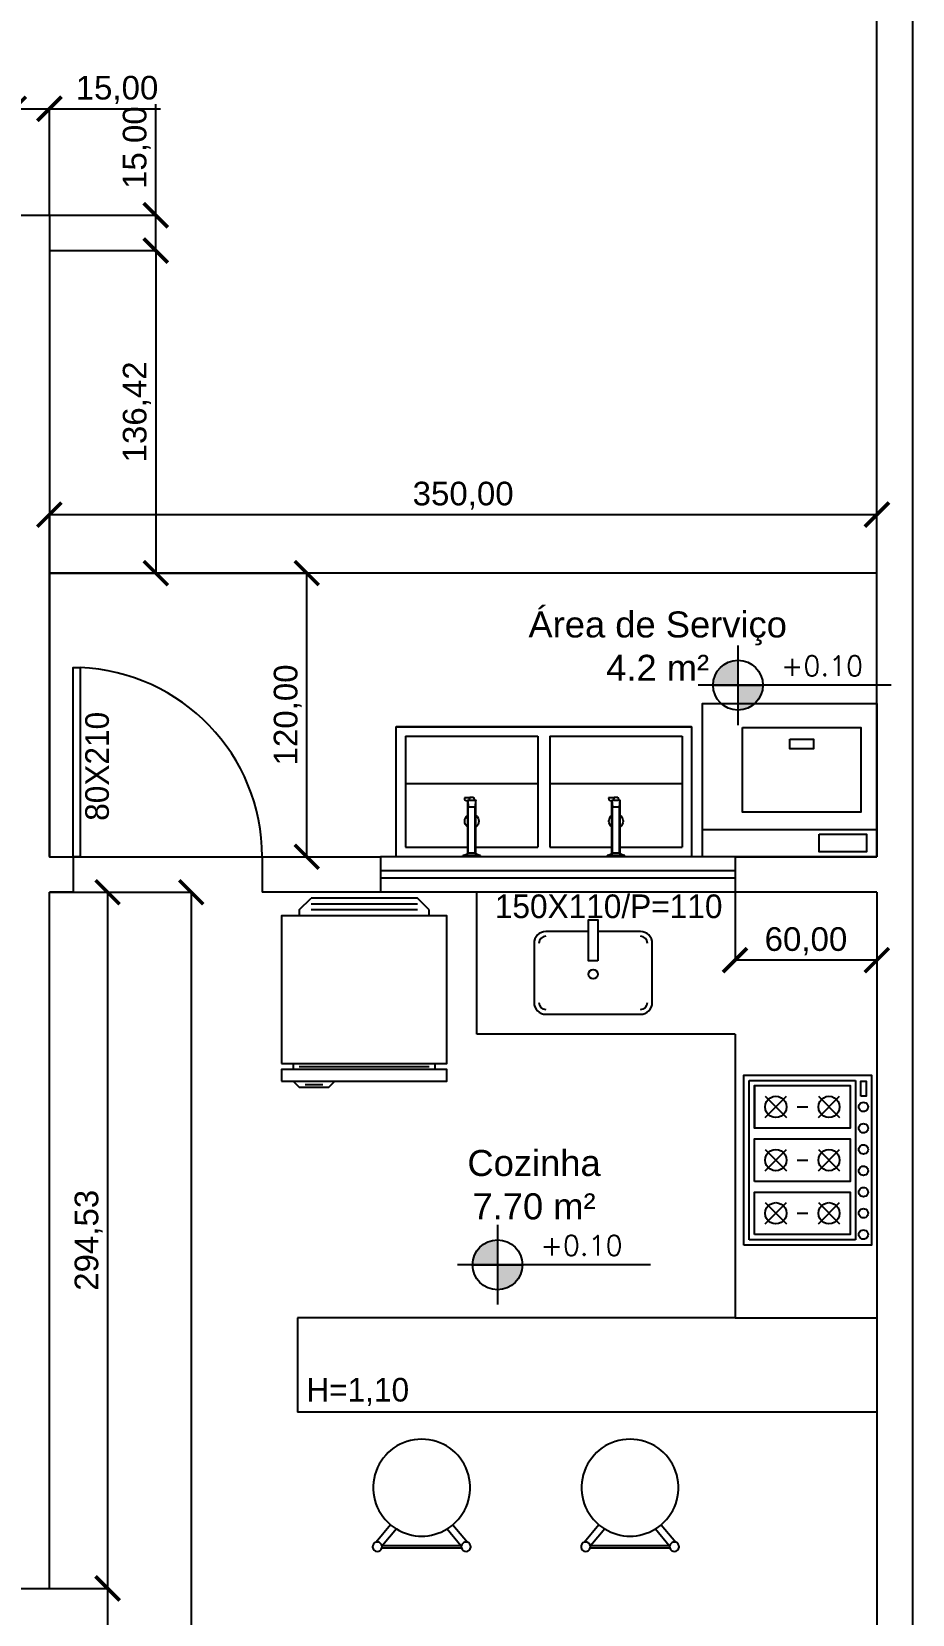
# Model space of a CAD drawing. Header units: metres. Extents: x 13415 to 21618, y 7657 to 10396.
# Drawn here: x 15992 to 16364, y 9105 to 9774 of the extents above; entities that cross this region are included whole.
import ezdxf
from ezdxf.enums import TextEntityAlignment as Align

# ---------------------------------------------------------------- set-up
doc = ezdxf.new("R2010")
doc.units = ezdxf.units.M
doc.header["$LTSCALE"] = 0.2
for name, color, linetype in [('01', 1, 'Continuous'), ('02', 2, 'Continuous'), ('03', 3, 'Continuous'), ('04', 4, 'Continuous'), ('05', 5, 'Continuous'), ('06', 6, 'Continuous'), ('ARQ-SÍMBOLOS', 2, 'Continuous'), ('ARQ-TEXTO2', 2, 'Continuous'), ('Block2', 2, 'Continuous')]:
    doc.layers.add(name, color=color, linetype=linetype)
doc.styles.add('ROMANS', font='romans.shx')
doc.styles.get("Standard").update_dxf_attribs({"font": 'arial.ttf'})
doc.dimstyles.new('Cotas Externas', dxfattribs={"dimtxt": 10, "dimasz": 10.2, "dimexe": 0.125, "dimexo": 0.0625, "dimgap": 2, "dimtad": 1, "dimzin": 1, "dimtxsty": 'Standard', "dimblk": 'ARCHTICK', "dimcen": 0.2, "dimclrd": 2, "dimclre": 2, "dimadec": 0, "dimazin": 0, "dimtfac": 1, "dimtmove": 0, "dimatfit": 3, "dimfxl": 1, "dimarcsym": 0})

# ---------------------------------------------------------------- blocks, each defined once
blk = doc.blocks.new('Geladeira001')
for p, q in [((-27.5, -8), (-22.5, -3)), ((22.5, -3), (-22.5, -3)), ((22.5, -5.5), (-22.5, -5.5)), ((27.5, -8), (22.5, -3)), ((-27.5, -8), (-27.5, -10.5)), ((22.5, -8), (-22.5, -8)), ((27.5, -10.5), (27.5, -8)), ((-30, -73), (-30, -75.5)), ((30, -75.5), (30, -73)), ((-27.5, -74.25), (27.5, -74.25)), ((-30, -80.5), (-27.5, -83)), ((-27.5, -83), (-15, -83)), ((-25, -81.87), (-17.5, -81.87)), ((-15, -83), (-12.5, -80.5)), ((-12.5, -80.5), (-12.5, -80.5))]:
    blk.add_line(p, q)
for points in [[(-35, -73), (35, -73), (35, -10.5), (-35, -10.5)], [(-35, -80.5), (35, -80.5), (35, -75.5), (-35, -75.5)]]:
    blk.add_lwpolyline(points, close=True)
blk = doc.blocks.new('6Bocas003')
for p, q in [((5.5, -37.5), (5.5, 37.5)), ((5.5, 37.5), (55.5, 37.5)), ((55.5, 37.5), (55.5, -37.5)), ((13, 30), (23, 20)), ((13, 20), (23, 30)), ((38, 30), (48, 20)), ((38, 20), (48, 30)), ((28, 25), (33, 25)), ((13, 5), (23, -5)), ((13, -5), (23, 5)), ((28, 0), (33, 0)), ((38, 5), (48, -5)), ((38, -5), (48, 5)), ((13, -20), (23, -30)), ((13, -30), (23, -20)), ((38, -20), (48, -30)), ((38, -30), (48, -20)), ((28, -25), (33, -25)), ((55.5, -37.5), (5.5, -37.5))]:
    blk.add_line(p, q)
for points in [[(3, -40), (3, 40), (63, 40), (63, -40), (3, -40)], [(8, 15), (8, 35), (53, 35), (53, 15)], [(8, 15), (8, 35), (53, 35), (53, 15), (8, 15)], [(8, 35), (8, 15), (8, 15), (8, 35), (8, 35)], [(18, 30), (19.29, 29.83), (20.5, 29.33), (21.54, 28.54), (22.33, 27.5), (22.83, 26.29), (23, 25), (22.83, 23.71), (22.33, 22.5), (21.54, 21.46), (20.5, 20.67), (19.29, 20.17), (18, 20), (16.71, 20.17), (15.5, 20.67), (14.46, 21.46), (13.67, 22.5), (13.17, 23.71), (13, 25), (13.17, 26.29), (13.67, 27.5), (14.46, 28.54), (15.5, 29.33), (16.71, 29.83), (18, 30)], [(43, 30), (44.29, 29.83), (45.5, 29.33), (46.54, 28.54), (47.33, 27.5), (47.83, 26.29), (48, 25), (47.83, 23.71), (47.33, 22.5), (46.54, 21.46), (45.5, 20.67), (44.29, 20.17), (43, 20), (41.71, 20.17), (40.5, 20.67), (39.46, 21.46), (38.67, 22.5), (38.17, 23.71), (38, 25), (38.17, 26.29), (38.67, 27.5), (39.46, 28.54), (40.5, 29.33), (41.71, 29.83), (43, 30)], [(57.89, 30.1), (57.89, 37.1), (60.39, 37.1), (60.39, 30.1), (57.89, 30.1)], [(59.19, 27.2), (59.76, 27.13), (60.29, 26.91), (60.74, 26.56), (61.09, 26.1), (61.31, 25.57), (61.39, 25), (61.31, 24.43), (61.09, 23.9), (60.74, 23.44), (60.29, 23.09), (59.76, 22.88), (59.19, 22.8), (58.62, 22.88), (58.09, 23.09), (57.63, 23.44), (57.28, 23.9), (57.06, 24.43), (56.99, 25), (57.06, 25.57), (57.28, 26.1), (57.63, 26.56), (58.09, 26.91), (58.62, 27.13), (59.19, 27.2)], [(59.19, 17.2), (59.76, 17.13), (60.29, 16.91), (60.74, 16.56), (61.09, 16.1), (61.31, 15.57), (61.39, 15), (61.31, 14.43), (61.09, 13.9), (60.74, 13.44), (60.29, 13.09), (59.76, 12.88), (59.19, 12.8), (58.62, 12.88), (58.09, 13.09), (57.63, 13.44), (57.28, 13.9), (57.06, 14.43), (56.99, 15), (57.06, 15.57), (57.28, 16.1), (57.63, 16.56), (58.09, 16.91), (58.62, 17.13), (59.19, 17.2)], [(8, -10), (8, 10)], [(8, -10), (8, 10), (53, 10), (53, -10), (8, -10)], [(53, 10), (53, -10)], [(18, 5), (19.29, 4.83), (20.5, 4.33), (21.54, 3.54), (22.33, 2.5), (22.83, 1.29), (23, 0), (22.83, -1.29), (22.33, -2.5), (21.54, -3.54), (20.5, -4.33), (19.29, -4.83), (18, -5), (16.71, -4.83), (15.5, -4.33), (14.46, -3.54), (13.67, -2.5), (13.17, -1.29), (13, 0), (13.17, 1.29), (13.67, 2.5), (14.46, 3.54), (15.5, 4.33), (16.71, 4.83), (18, 5)], [(43, 5), (44.29, 4.83), (45.5, 4.33), (46.54, 3.54), (47.33, 2.5), (47.83, 1.29), (48, 0), (47.83, -1.29), (47.33, -2.5), (46.54, -3.54), (45.5, -4.33), (44.29, -4.83), (43, -5), (41.71, -4.83), (40.5, -4.33), (39.46, -3.54), (38.67, -2.5), (38.17, -1.29), (38, 0), (38.17, 1.29), (38.67, 2.5), (39.46, 3.54), (40.5, 4.33), (41.71, 4.83), (43, 5)], [(59.19, 7.2), (59.76, 7.13), (60.29, 6.91), (60.74, 6.56), (61.09, 6.1), (61.31, 5.57), (61.39, 5), (61.31, 4.43), (61.09, 3.9), (60.74, 3.44), (60.29, 3.09), (59.76, 2.88), (59.19, 2.8), (58.62, 2.88), (58.09, 3.09), (57.63, 3.44), (57.28, 3.9), (57.06, 4.43), (56.99, 5), (57.06, 5.57), (57.28, 6.1), (57.63, 6.56), (58.09, 6.91), (58.62, 7.13), (59.19, 7.2)], [(59.19, -2.8), (59.76, -2.87), (60.29, -3.09), (60.74, -3.44), (61.09, -3.9), (61.31, -4.43), (61.39, -5), (61.31, -5.57), (61.09, -6.1), (60.74, -6.56), (60.29, -6.91), (59.76, -7.12), (59.19, -7.2), (58.62, -7.12), (58.09, -6.91), (57.63, -6.56), (57.28, -6.1), (57.06, -5.57), (56.99, -5), (57.06, -4.43), (57.28, -3.9), (57.63, -3.44), (58.09, -3.09), (58.62, -2.87), (59.19, -2.8)], [(59.19, -12.8), (59.76, -12.87), (60.29, -13.09), (60.74, -13.44), (61.09, -13.9), (61.31, -14.43), (61.39, -15), (61.31, -15.57), (61.09, -16.1), (60.74, -16.56), (60.29, -16.91), (59.76, -17.12), (59.19, -17.2), (58.62, -17.12), (58.09, -16.91), (57.63, -16.56), (57.28, -16.1), (57.06, -15.57), (56.99, -15), (57.06, -14.43), (57.28, -13.9), (57.63, -13.44), (58.09, -13.09), (58.62, -12.87), (59.19, -12.8)], [(53, -15), (53, -35), (8, -35)], [(8, -35), (8, -15), (53, -15), (53, -35), (8, -35)], [(8, -35), (8, -15)], [(18, -20), (19.29, -20.17), (20.5, -20.67), (21.54, -21.46), (22.33, -22.5), (22.83, -23.71), (23, -25), (22.83, -26.29), (22.33, -27.5), (21.54, -28.54), (20.5, -29.33), (19.29, -29.83), (18, -30), (16.71, -29.83), (15.5, -29.33), (14.46, -28.54), (13.67, -27.5), (13.17, -26.29), (13, -25), (13.17, -23.71), (13.67, -22.5), (14.46, -21.46), (15.5, -20.67), (16.71, -20.17), (18, -20)], [(43, -20), (44.29, -20.17), (45.5, -20.67), (46.54, -21.46), (47.33, -22.5), (47.83, -23.71), (48, -25), (47.83, -26.29), (47.33, -27.5), (46.54, -28.54), (45.5, -29.33), (44.29, -29.83), (43, -30), (41.71, -29.83), (40.5, -29.33), (39.46, -28.54), (38.67, -27.5), (38.17, -26.29), (38, -25), (38.17, -23.71), (38.67, -22.5), (39.46, -21.46), (40.5, -20.67), (41.71, -20.17), (43, -20)], [(59.19, -22.8), (59.76, -22.87), (60.29, -23.09), (60.74, -23.44), (61.09, -23.9), (61.31, -24.43), (61.39, -25), (61.31, -25.57), (61.09, -26.1), (60.74, -26.56), (60.29, -26.91), (59.76, -27.12), (59.19, -27.2), (58.62, -27.12), (58.09, -26.91), (57.63, -26.56), (57.28, -26.1), (57.06, -25.57), (56.99, -25), (57.06, -24.43), (57.28, -23.9), (57.63, -23.44), (58.09, -23.09), (58.62, -22.87), (59.19, -22.8)], [(59.19, -32.8), (59.76, -32.87), (60.29, -33.09), (60.74, -33.44), (61.09, -33.9), (61.31, -34.43), (61.39, -35), (61.31, -35.57), (61.09, -36.1), (60.74, -36.56), (60.29, -36.91), (59.76, -37.12), (59.19, -37.2), (58.62, -37.12), (58.09, -36.91), (57.63, -36.56), (57.28, -36.1), (57.06, -35.57), (56.99, -35), (57.06, -34.43), (57.28, -33.9), (57.63, -33.44), (58.09, -33.09), (58.62, -32.87), (59.19, -32.8)]]:
    blk.add_lwpolyline(points)
blk = doc.blocks.new('Pia005')
blk.add_lwpolyline([(2, 7.96), (20, 7.96, 0.414214), (25, 12.96), (25, 37.96, 0.414214), (20, 42.96), (-20, 42.96, 0.414214), (-25, 37.96), (-25, 12.96, 0.414214), (-20, 7.96), (-2, 7.96)], format="xyb")
blk.add_lwpolyline([(-2, 20.37), (2, 20.37), (2, 3), (-2, 3)], close=True)
blk.add_circle((0, 26.05), 1.98)
for centre, start, end in [((-20, 37.96), 90, 180), ((20, 37.96), 0, 90), ((-20, 12.96), 180, 270), ((20, 12.96), 270, 360)]:
    blk.add_arc(centre, 3, start, end)
blk = doc.blocks.new('Tanque004c')
for p, q in [((4, 32.23), (4, 58.5)), ((51, 58.5), (4, 58.5)), ((31, 2.5), (31, 58.5)), ((51, 2.5), (51, 58.5)), ((0, 34.25), (0, 26.75)), ((0, 34.25), (0.5, 34.25)), ((0.5, 34.25), (0.5, 26.75)), ((1.31, 32.23), (23.74, 32.23)), ((1.31, 28.77), (23.74, 28.77)), ((1.5, 32), (21, 32)), ((1.5, 32), (1.5, 29)), ((1.5, 29), (21, 29)), ((4, 2.5), (4, 28.77)), ((21, 31.82), (21, 29.18)), ((21.18, 32.01), (23.8, 32.22)), ((23.8, 28.78), (21.18, 28.99)), ((24.04, 27.41), (23.51, 28.77)), ((23.94, 28.97), (23.94, 32.03)), ((25.04, 31.24), (23.94, 31.69)), ((25.05, 29.74), (23.94, 29.3)), ((24.99, 27.36), (24.04, 27.41)), ((24.89, 29.66), (24.99, 27.36)), ((0, 26.75), (0.5, 26.75)), ((51, 2.5), (4, 2.5)), ((4, -28.77), (4, -2.5)), ((51, -2.5), (4, -2.5)), ((31, -58.5), (31, -2.5)), ((51, -58.5), (51, -2.5)), ((0, -26.75), (0.5, -26.75)), ((0, -26.75), (0, -34.25)), ((0.5, -26.75), (0.5, -34.25)), ((0, -30), (0, -33.6)), ((1.31, -28.77), (23.74, -28.77)), ((1.31, -32.23), (23.74, -32.23)), ((1.5, -29), (1.5, -32)), ((1.5, -29), (21, -29)), ((1.5, -32), (21, -32)), ((4, -58.5), (4, -32.23)), ((21, -29.18), (21, -31.82)), ((21.18, -28.99), (23.8, -28.78)), ((23.8, -32.22), (21.18, -32.01)), ((24.04, -33.59), (23.51, -32.23)), ((23.94, -32.03), (23.94, -28.97)), ((25.04, -29.76), (23.94, -29.31)), ((25.05, -31.26), (23.94, -31.7)), ((24.89, -31.34), (24.99, -33.64)), ((0, -34.25), (0.5, -34.25)), ((24.99, -33.64), (24.04, -33.59)), ((51, -58.5), (4, -58.5))]:
    blk.add_line(p, q)
blk.add_lwpolyline([(55, 62.5), (55, -62.5), (55, 62.5), (0, 62.5), (0, -62.5), (55, -62.5)])
for points in [[(25.05, 29.75, 0.236739), (25.12, 29.79, 0.08552), (25.22, 29.97, 0.043127), (25.26, 30.19, 0.031837), (25.28, 30.5, 0.031837), (25.26, 30.81, 0.043127), (25.22, 31.03, 0.08552), (25.12, 31.21, 0.236739), (25.05, 31.25, 0.159785), (25, 31.23, 0.08552)], [(25.03, 29.75, 0.077146), (25.05, 29.75, 0.236739)], [(25.05, -31.25, 0.236739), (25.12, -31.21, 0.08552), (25.22, -31.03, 0.043127), (25.26, -30.81, 0.031837), (25.28, -30.5, 0.031837), (25.26, -30.19, 0.043127), (25.22, -29.97, 0.08552), (25.12, -29.79, 0.236739), (25.05, -29.75, 0.159785), (25, -29.77, 0.08552)], [(25.03, -31.25, 0.077146), (25.05, -31.25, 0.236739)]]:
    blk.add_lwpolyline(points, format="xyb")
for centre, radius, start, end in [((4.43, 34.65), 3.95, 185.79617, 222.12881), ((15, 30.5), 3, 35.21643, 144.78357), ((4.43, 26.35), 3.95, 137.87745, 174.19758), ((15, 30.5), 3, 215.21643, 324.78357), ((21.2, 31.82), 0.2, 94.47814, 180), ((21.2, 29.18), 0.2, 180, 265.52186), ((23.74, 32.03), 0.2, 0, 90), ((23.74, 28.97), 0.2, 270, 360), ((4.43, -26.35), 3.95, 185.79617, 222.12881), ((4.43, -34.65), 3.95, 137.87745, 174.19758), ((15, -30.5), 3, 35.21643, 144.78357), ((15, -30.5), 3, 215.21643, 324.78357), ((21.2, -29.18), 0.2, 94.47814, 180), ((21.2, -31.82), 0.2, 180, 265.52186), ((23.74, -28.97), 0.2, 0, 90), ((23.74, -32.03), 0.2, 270, 360)]:
    blk.add_arc(centre, radius, start, end)
blk = doc.blocks.new('MaqSec002')
blk.add_line((-36.85, 14.33), (36.85, 14.33))
for points in [[(-36.85, 3), (36.85, 3), (36.85, 67.8), (-36.85, 67.8)], [(19.96, 57.65), (-30.04, 57.65), (-30.04, 21.84), (19.96, 21.84)], [(-0.04, 52.71), (-10.04, 52.71), (-10.04, 48.71), (-0.04, 48.71)], [(-12.49, 12.59), (-32.49, 12.59), (-32.49, 5.1), (-12.49, 5.1)]]:
    blk.add_lwpolyline(points, close=True)
blk = doc.blocks.new('Cadeira059')
at = {"layer": 'Block2'}
for p, q in [((-13.16, 15.72), (-19.31, 23.08)), ((-16.59, 24.5), (-16.82, 24.5)), ((16.59, 24.5), (-16.82, 24.5)), ((-10.71, 17.48), (-16.59, 24.5)), ((10.71, 17.48), (16.59, 24.5)), ((13.16, 15.72), (19.31, 23.08)), ((16.59, 24.5), (16.82, 24.5)), ((-13.16, 15.72), (-10.71, 17.48)), ((10.71, 17.48), (13.16, 15.72))]:
    blk.add_line(p, q, dxfattribs=at)
blk.add_lwpolyline([(16.82, 25.5), (-0.48, 25.5), (-16.82, 25.5)], dxfattribs=at)
for centre, radius, start, end in [((-18.75, 25), 2, 14.47751, 253.79953), ((18.75, 25), 2, 286.20047, 165.52249), ((-18.75, 25), 2, 253.79953, 14.47751), ((0, 0), 20.5, 58.49458, 121.50542), ((18.75, 25), 2, 165.52249, 286.20047), ((0, 0), 20.5, 129.92039, 50.07961)]:
    blk.add_arc(centre, radius, start, end, dxfattribs=at)
blk = doc.blocks.new('_ArchTick')
at = {"color": 0, "linetype": 'ByBlock', "const_width": 0.15}
blk.add_lwpolyline([(-0.5, -0.5), (0.5, 0.5)], dxfattribs=at)
blk = doc.blocks.new('*D129')
at = {"layer": '04', "color": 2, "lineweight": -2, "transparency": 16777216}
for p, q in [((15984.34, 9696.53), (15984.34, 9741.59)), ((15984.34, 9741.47), (15999.34, 9741.47)), ((15999.34, 9696.53), (15999.34, 9741.59)), ((15999.34, 9741.47), (16046.31, 9741.47))]:
    blk.add_line(p, q, dxfattribs=at)
at = {"layer": 'Defpoints', "color": 0, "transparency": 16777216}
for p in [(15984.34, 9741.47), (15984.34, 9696.47), (15999.34, 9696.47)]:
    blk.add_point(p, dxfattribs=at)
at = {"layer": '04', "color": 2, "lineweight": -2, "transparency": 16777216, "xscale": 10.2, "yscale": 10.2, "zscale": 10.2, "rotation": 180}
blk.add_blockref('_ArchTick', (15984.34, 9741.47), dxfattribs=at)
at = {"layer": '04', "color": 2, "lineweight": -2, "transparency": 16777216, "xscale": 10.2, "yscale": 10.2, "zscale": 10.2}
blk.add_blockref('_ArchTick', (15999.34, 9741.47), dxfattribs=at)
at = {"layer": '04', "color": 0, "transparency": 16777216, "insert": (16027.93, 9749.48), "char_height": 10, "attachment_point": 5}
blk.add_mtext('15,00', dxfattribs=at)
blk = doc.blocks.new('*D132')
at = {"layer": '04', "color": 2, "lineweight": -2, "transparency": 16777216}
for p, q in [((16044.32, 9696.47), (16044.32, 9743.44)), ((15999.4, 9696.47), (16044.44, 9696.47)), ((16044.32, 9681.47), (16044.32, 9696.47)), ((15999.4, 9681.47), (16044.44, 9681.47))]:
    blk.add_line(p, q, dxfattribs=at)
at = {"layer": 'Defpoints', "color": 0, "transparency": 16777216}
for p in [(15999.34, 9696.47), (16044.32, 9696.47), (15999.34, 9681.47)]:
    blk.add_point(p, dxfattribs=at)
at = {"layer": '04', "color": 2, "lineweight": -2, "transparency": 16777216, "xscale": 10.2, "yscale": 10.2, "zscale": 10.2}
for p, rotation in [((16044.32, 9696.47), 90), ((16044.32, 9681.47), 270)]:
    blk.add_blockref('_ArchTick', p, dxfattribs=dict(at, rotation=rotation))
at = {"layer": '04', "color": 0, "transparency": 16777216, "insert": (16036.31, 9725.05), "char_height": 10, "attachment_point": 5, "rotation": 90}
blk.add_mtext('15,00', dxfattribs=at)
blk = doc.blocks.new('*D133')
at = {"layer": '04', "color": 2, "lineweight": -2, "transparency": 16777216}
for p, q in [((15999.4, 9681.47), (16044.47, 9681.47)), ((16044.34, 9681.47), (16044.34, 9545.04)), ((15999.4, 9545.04), (16044.47, 9545.04))]:
    blk.add_line(p, q, dxfattribs=at)
at = {"layer": 'Defpoints', "color": 0, "transparency": 16777216}
for p in [(15999.34, 9681.47), (15999.34, 9545.04), (16044.34, 9545.04)]:
    blk.add_point(p, dxfattribs=at)
at = {"layer": '04', "color": 2, "lineweight": -2, "transparency": 16777216, "xscale": 10.2, "yscale": 10.2, "zscale": 10.2}
for p, rotation in [((16044.34, 9681.47), 90), ((16044.34, 9545.04), 270)]:
    blk.add_blockref('_ArchTick', p, dxfattribs=dict(at, rotation=rotation))
at = {"layer": '04', "color": 0, "transparency": 16777216, "insert": (16036.33, 9613.25), "char_height": 10, "attachment_point": 5, "rotation": 90}
blk.add_mtext('136,42', dxfattribs=at)
blk = doc.blocks.new('*D153')
at = {"layer": '04', "color": 2, "lineweight": -2, "transparency": 16777216}
for p, q in [((15999.34, 9425.1), (15999.34, 9569.9)), ((15999.34, 9569.78), (16349.34, 9569.78)), ((16349.34, 9425.1), (16349.34, 9569.9))]:
    blk.add_line(p, q, dxfattribs=at)
at = {"layer": 'Defpoints', "color": 0, "transparency": 16777216}
for p in [(16349.34, 9569.78), (15999.34, 9425.04), (16349.34, 9425.04)]:
    blk.add_point(p, dxfattribs=at)
at = {"layer": '04', "color": 2, "lineweight": -2, "transparency": 16777216, "xscale": 10.2, "yscale": 10.2, "zscale": 10.2, "rotation": 180}
blk.add_blockref('_ArchTick', (15999.34, 9569.78), dxfattribs=at)
at = {"layer": '04', "color": 2, "lineweight": -2, "transparency": 16777216, "xscale": 10.2, "yscale": 10.2, "zscale": 10.2}
blk.add_blockref('_ArchTick', (16349.34, 9569.78), dxfattribs=at)
at = {"layer": '04', "color": 0, "transparency": 16777216, "insert": (16174.34, 9577.78), "char_height": 10, "attachment_point": 5}
blk.add_mtext('350,00', dxfattribs=at)
blk = doc.blocks.new('*D167')
at = {"layer": '04', "color": 2, "lineweight": -2, "transparency": 16777216}
for p, q in [((15999.4, 9410.04), (16059.47, 9410.04)), ((16059.34, 9410.04), (16059.34, 8677.57)), ((15999.4, 8677.57), (16059.47, 8677.57))]:
    blk.add_line(p, q, dxfattribs=at)
at = {"layer": 'Defpoints', "color": 0, "transparency": 16777216}
for p in [(15999.34, 9410.04), (15999.34, 8677.57), (16059.34, 8677.57)]:
    blk.add_point(p, dxfattribs=at)
at = {"layer": '04', "color": 2, "lineweight": -2, "transparency": 16777216, "xscale": 10.2, "yscale": 10.2, "zscale": 10.2}
for p, rotation in [((16059.34, 9410.04), 90), ((16059.34, 8677.57), 270)]:
    blk.add_blockref('_ArchTick', p, dxfattribs=dict(at, rotation=rotation))
at = {"layer": '04', "color": 0, "transparency": 16777216, "insert": (16051.33, 9043.8), "char_height": 10, "attachment_point": 5, "rotation": 90}
blk.add_mtext('732,48', dxfattribs=at)
blk = doc.blocks.new('Nível_Planta')
at = {"layer": 'ARQ-SÍMBOLOS', "ltscale": 0.1}
h = blk.add_hatch(color=1, dxfattribs=at)
h.dxf.hatch_style = 1
h.paths.add_polyline_path([(-0.25, 0), (0, 0), (0, 0.25, 0.414214)])
h.paths.add_polyline_path([(0.25, 0), (0, 0), (0, -0.25, 0.414214)])
at = {"layer": 'ARQ-SÍMBOLOS', "color": 1}
for p, q in [((0, 0.4), (0, -0.4)), ((1.535, 0), (-0.4, 0))]:
    blk.add_line(p, q, dxfattribs=at)
at = {"layer": 'ARQ-SÍMBOLOS', "color": 1, "ltscale": 0.1}
blk.add_line((-0.25, 0), (0.25, 0), dxfattribs=at)
at = {"layer": 'ARQ-SÍMBOLOS', "color": 1}
blk.add_circle((0, 0), 0.25, dxfattribs=at)
at = {"layer": 'ARQ-TEXTO2', "style": 'ROMANS'}
blk.add_attdef('NIVEL-ACABADO', text='', height=0.2, dxfattribs=at).set_placement((0.432, 0.034), align=Align.BOTTOM_LEFT)
blk = doc.blocks.new('*D204')
at = {"layer": '04', "color": 2, "lineweight": -2, "transparency": 16777216}
for p, q in [((15999.4, 9545.04), (16108.3, 9545.04)), ((16108.18, 9425.04), (16108.18, 9545.04)), ((15999.4, 9425.04), (16108.3, 9425.04))]:
    blk.add_line(p, q, dxfattribs=at)
at = {"layer": 'Defpoints', "color": 0, "transparency": 16777216}
for p in [(15999.34, 9545.04), (16108.18, 9545.04), (15999.34, 9425.04)]:
    blk.add_point(p, dxfattribs=at)
at = {"layer": '04', "color": 2, "lineweight": -2, "transparency": 16777216, "xscale": 10.2, "yscale": 10.2, "zscale": 10.2}
for p, rotation in [((16108.18, 9545.04), 90), ((16108.18, 9425.04), 270)]:
    blk.add_blockref('_ArchTick', p, dxfattribs=dict(at, rotation=rotation))
at = {"layer": '04', "color": 0, "transparency": 16777216, "insert": (16100.17, 9485.04), "char_height": 10, "attachment_point": 5, "rotation": 90}
blk.add_mtext('120,00', dxfattribs=at)
blk = doc.blocks.new('*D205')
at = {"layer": '04', "color": 2, "lineweight": -2, "transparency": 16777216}
for p, q in [((16289.34, 9409.98), (16289.34, 9381.16)), ((16349.34, 9409.98), (16349.34, 9381.16)), ((16349.34, 9381.28), (16289.34, 9381.28))]:
    blk.add_line(p, q, dxfattribs=at)
at = {"layer": 'Defpoints', "color": 0, "transparency": 16777216}
for p in [(16289.34, 9410.04), (16349.34, 9410.04), (16289.34, 9381.28)]:
    blk.add_point(p, dxfattribs=at)
at = {"layer": '04', "color": 2, "lineweight": -2, "transparency": 16777216, "xscale": 10.2, "yscale": 10.2, "zscale": 10.2, "rotation": 180}
blk.add_blockref('_ArchTick', (16289.34, 9381.28), dxfattribs=at)
at = {"layer": '04', "color": 2, "lineweight": -2, "transparency": 16777216, "xscale": 10.2, "yscale": 10.2, "zscale": 10.2}
blk.add_blockref('_ArchTick', (16349.34, 9381.28), dxfattribs=at)
at = {"layer": '04', "color": 0, "transparency": 16777216, "insert": (16319.34, 9389.29), "char_height": 10, "attachment_point": 5}
blk.add_mtext('60,00', dxfattribs=at)
blk = doc.blocks.new('*D214')
at = {"layer": '04', "color": 2, "lineweight": -2, "transparency": 16777216}
for p, q in [((15999.4, 9115.52), (16024.09, 9115.52)), ((16023.96, 9115.52), (16023.96, 9015.52)), ((15999.4, 9015.52), (16024.09, 9015.52))]:
    blk.add_line(p, q, dxfattribs=at)
at = {"layer": 'Defpoints', "color": 0, "transparency": 16777216}
for p in [(15999.34, 9115.52), (15999.34, 9015.52), (16023.96, 9015.52)]:
    blk.add_point(p, dxfattribs=at)
at = {"layer": '04', "color": 2, "lineweight": -2, "transparency": 16777216, "xscale": 10.2, "yscale": 10.2, "zscale": 10.2}
for p, rotation in [((16023.96, 9115.52), 90), ((16023.96, 9015.52), 270)]:
    blk.add_blockref('_ArchTick', p, dxfattribs=dict(at, rotation=rotation))
at = {"layer": '04', "color": 0, "transparency": 16777216, "insert": (16015.95, 9065.52), "char_height": 10, "attachment_point": 5, "rotation": 90}
blk.add_mtext('100,00', dxfattribs=at)
blk = doc.blocks.new('*D215')
at = {"layer": '04', "color": 2, "lineweight": -2, "transparency": 16777216}
for p, q in [((15999.4, 9410.04), (16024.09, 9410.04)), ((16023.96, 9410.04), (16023.96, 9115.52)), ((15999.4, 9115.52), (16024.09, 9115.52))]:
    blk.add_line(p, q, dxfattribs=at)
at = {"layer": 'Defpoints', "color": 0, "transparency": 16777216}
for p in [(15999.34, 9410.04), (15999.34, 9115.52), (16023.96, 9115.52)]:
    blk.add_point(p, dxfattribs=at)
at = {"layer": '04', "color": 2, "lineweight": -2, "transparency": 16777216, "xscale": 10.2, "yscale": 10.2, "zscale": 10.2}
for p, rotation in [((16023.96, 9410.04), 90), ((16023.96, 9115.52), 270)]:
    blk.add_blockref('_ArchTick', p, dxfattribs=dict(at, rotation=rotation))
at = {"layer": '04', "color": 0, "transparency": 16777216, "insert": (16015.95, 9262.78), "char_height": 10, "attachment_point": 5, "rotation": 90}
blk.add_mtext('294,53', dxfattribs=at)

msp = doc.modelspace()

# ---------------------------------------------------------------- linework, layer by layer
msp.add_line((16349.34, 9545.042), (15999.34, 9545.042))
at = {"layer": '01'}
for p, q in [((16180.114, 9350.042), (16180.114, 9410.042)), ((16289.34, 9350.042), (16180.114, 9350.042)), ((16289.34, 9350.042), (16289.34, 9230.042)), ((16289.34, 9230.042), (16104.34, 9230.042)), ((16104.34, 9230.042), (16104.34, 9190.042)), ((16349.34, 9190.042), (16104.34, 9190.042))]:
    msp.add_line(p, q, dxfattribs=at)
at = {"layer": '01', "linetype": 'ByBlock'}
msp.add_line((16289.34, 9230.042), (16349.34, 9230.042), dxfattribs=at)
at = {"layer": '01'}
msp.add_arc((16009.238, 9425), 80.103, 0.030396, 87.780223, dxfattribs=at)
msp.add_arc((16009.238, 9425), 80.103, 0.030396, 87.780223, dxfattribs=at)
at = {"layer": '02'}
for p, q in [((16089.34, 9425.042), (16089.34, 9410.042)), ((16289.34, 9425.042), (16139.34, 9425.042)), ((16289.34, 9410.042), (16139.34, 9410.042))]:
    msp.add_line(p, q, dxfattribs=at)
msp.add_lwpolyline([(16009.34, 9425.042), (16009.34, 9505.042), (16012.34, 9505.042), (16012.34, 9425.042)], close=True, dxfattribs=at)
at = {"layer": '03'}
for p, q in [((16289.34, 9419.042), (16139.34, 9419.042)), ((16289.34, 9416.042), (16139.34, 9416.042))]:
    msp.add_line(p, q, dxfattribs=at)
at = {"layer": '06'}
for p, q in [((16364.34, 10291.157), (16364.34, 7908.428)), ((16349.34, 9425.042), (16349.34, 10017.804)), ((16009.34, 9425.042), (16009.34, 9410.042)), ((16089.34, 9425.042), (16089.34, 9410.042)), ((16089.34, 9425.042), (16139.34, 9425.042)), ((16139.34, 9425.042), (16139.34, 9410.042)), ((16289.34, 9425.042), (16289.34, 9410.042)), ((16289.34, 9425.042), (16349.34, 9425.042)), ((16009.34, 9410.042), (15999.34, 9410.042)), ((15999.34, 9115.517), (15999.34, 9410.042)), ((16139.34, 9410.042), (16089.34, 9410.042)), ((16349.34, 9410.042), (16289.34, 9410.042)), ((16349.34, 9410.042), (16349.34, 8677.566))]:
    msp.add_line(p, q, dxfattribs=at)
at = {"layer": '06', "linetype": 'ByBlock'}
msp.add_line((15984.34, 9115.517), (15999.34, 9115.517), dxfattribs=at)
at = {"layer": '06'}
msp.add_lwpolyline([(15871.84, 9696.466), (15999.34, 9696.466), (15999.34, 9425.042), (16009.34, 9425.042)], dxfattribs=at)

# ---------------------------------------------------------------- block references
at = {"layer": '01', "xscale": -1}
msp.add_blockref('MaqSec002', (16312.49, 9422.042), dxfattribs=at)
at = {"layer": '01', "xscale": -1, "rotation": 270}
msp.add_blockref('Tanque004c', (16208.492, 9425.042), dxfattribs=at)
at = {"layer": '01'}
msp.add_blockref('Geladeira001', (16132.505, 9410.542), dxfattribs=at)
at = {"layer": '01', "rotation": 179.9999999999999}
msp.add_blockref('Pia005', (16229.34, 9401.366), dxfattribs=at)
at = {"layer": '01', "xscale": 0.9000000000000001, "yscale": 0.9000000000000001, "zscale": 0.9000000000000001}
msp.add_blockref('6Bocas003', (16290.39, 9296.703), dxfattribs=at)
at = {"layer": '06', "rotation": 180}
for p in [(16156.813, 9158.13), (16244.935, 9158.13)]:
    msp.add_blockref('Cadeira059', p, dxfattribs=at)
at = {"layer": 'ARQ-SÍMBOLOS'}
ref = msp.add_blockref('Nível_Planta', (16290.591, 9497.61), dxfattribs=dict(at, xscale=42.1875, yscale=42.1875, zscale=42.1875))
ref.add_attrib('NIVEL-ACABADO', '+0.10', dxfattribs={"layer": 'ARQ-TEXTO2', "color": 1, "height": 8.4375, "style": 'ROMANS'}).set_placement((16308.831, 9499.036), align=Align.BOTTOM_LEFT)
ref = msp.add_blockref('Nível_Planta', (16188.855, 9252.427), dxfattribs=dict(at, xscale=42.1875, yscale=42.1875, zscale=42.1875))
ref.add_attrib('NIVEL-ACABADO', '+0.10', dxfattribs={"layer": 'ARQ-TEXTO2', "color": 1, "height": 8.4375, "style": 'ROMANS'}).set_placement((16207.094, 9253.852), align=Align.BOTTOM_LEFT)

# ---------------------------------------------------------------- texts
at = {"layer": '02', "insert": (16014.494, 9323.408), "char_height": 10, "attachment_point": 1, "rotation": 90}
msp.add_mtext_dynamic_manual_height_columns('\\pxqc;{\\Famgdtans dwe edits|c0;80X210}', width=279.77916, gutter_width=12.5, heights=[0], dxfattribs=at)
at = {"layer": '02', "char_height": 10, "attachment_point": 1}
for s, insert in [('\\pxqc;{\\Famgdtans dwe edits|c0;150X110/P=110}', (16096.001, 9409.09)), ('{\\Famgdtans dwe edits|c0;H=1,10}', (16108.004, 9204.565))]:
    msp.add_mtext_dynamic_manual_height_columns(s, width=279.77916, gutter_width=12.5, heights=[0], dxfattribs=dict(at, insert=insert))
at = {"layer": '05', "char_height": 11, "attachment_point": 1}
for s, width, insert in [('\\pxqc;{\\C1;Área de Serviço\\P4.2 m²}', 258.46704, (16127.39, 9528.819)), ('\\pxqc;{\\C1;Cozinha\\P7.70 m²}', 253.39188, (16077.637, 9300.983))]:
    msp.add_mtext_dynamic_manual_height_columns(s, width=width, gutter_width=125, heights=[0], dxfattribs=dict(at, insert=insert))

# ---------------------------------------------------------------- dimensions: what is measured, and where the dimension line sits
at = {"layer": '04'}
dim = msp.add_linear_dim(base=(15984.34, 9741.466), p1=(15999.34, 9696.466), p2=(15984.34, 9696.466), dimstyle='Cotas Externas', override={"dimtxt": 10}, dxfattribs=at)
dim.commit()
dim.dimension.update_dxf_attribs({"geometry": '*D129', "text_midpoint": (16027.925, 9741.466), "dimtype": 160})
for base, p1, p2, picture, middle in [((16044.319, 9696.466), (15999.34, 9681.466), (15999.34, 9696.466), '*D132', (16036.309, 9725.051)), ((16044.34, 9545.042), (15999.34, 9681.466), (15999.34, 9545.042), '*D133', (16036.331, 9613.254)), ((16108.179, 9545.042), (15999.34, 9425.042), (15999.34, 9545.042), '*D204', (16100.17, 9485.042)), ((16059.34, 8677.566), (15999.34, 9410.042), (15999.34, 8677.566), '*D167', (16051.331, 9043.804)), ((16023.9614, 9115.5171), (15999.3403, 9410.0425), (15999.3403, 9115.5171), '*D215', (16015.9519, 9262.7798)), ((16023.961, 9015.517), (15999.34, 9115.517), (15999.34, 9015.517), '*D214', (16015.952, 9065.517))]:
    dim = msp.add_linear_dim(base=base, p1=p1, p2=p2, angle=90, dimstyle='Cotas Externas', override={"dimtxt": 10}, dxfattribs=at)
    dim.commit()
    dim.dimension.update_dxf_attribs({"geometry": picture, "text_midpoint": middle})
dim = msp.add_linear_dim(base=(16349.34, 9569.775), p1=(15999.34, 9425.042), p2=(16349.34, 9425.042), dimstyle='Cotas Externas', dxfattribs=at)
dim.commit()
dim.dimension.update_dxf_attribs({"geometry": '*D153', "text_midpoint": (16174.34, 9577.785)})
dim = msp.add_linear_dim(base=(16289.34, 9381.283), p1=(16349.34, 9410.042), p2=(16289.34, 9410.042), dimstyle='Cotas Externas', override={"dimtxt": 10}, dxfattribs=at)
dim.commit()
dim.dimension.update_dxf_attribs({"geometry": '*D205', "text_midpoint": (16319.34, 9389.293)})

doc.saveas('drawing.dxf')
